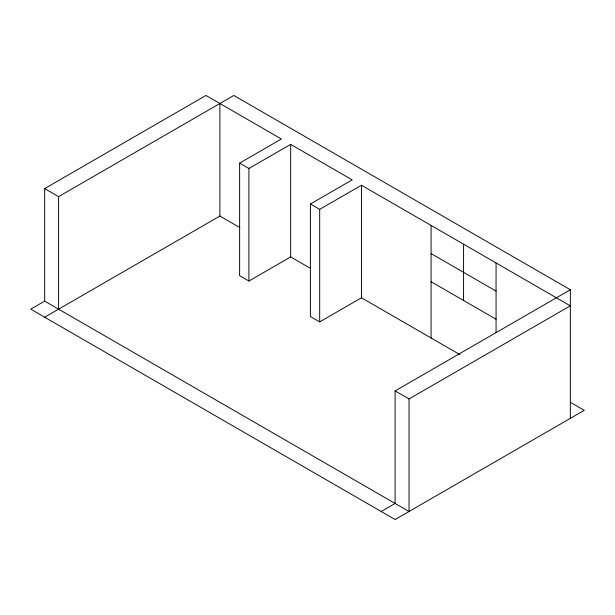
<?xml version="1.0" encoding="UTF-8"?>
<svg xmlns="http://www.w3.org/2000/svg" width="615" height="615" viewBox="0 0 615 615"><rect width="100%" height="100%" fill="white"/><g stroke="black" fill="none" stroke-linecap="round" stroke-linejoin="round"><path stroke-width="0.92" d="M459.866 354.601L361.459 297.783L319.685 321.906L310.398 316.548L310.398 203.996L319.685 209.354L361.459 185.238L570.328 305.824L409.037 398.943L409.037 511.496L44.672 301.135L44.672 188.582L205.964 95.463L281.393 139.013L239.619 163.129L239.619 275.681L248.898 281.04L290.672 256.924L310.621 268.44M44.672 188.582L58.602 196.623L233.815 95.463L570.328 289.75L570.328 418.377M239.619 163.129L248.898 168.487L290.672 144.371L352.172 179.88L310.398 203.996M44.672 301.135L30.75 309.176L395.107 519.537L584.25 410.336L570.328 402.295M44.672 317.217L219.893 216.057L239.835 227.573M381.185 511.496L395.107 503.454L395.107 390.909L570.328 289.75M431.077 253.572L496.059 291.087M431.077 281.708L496.059 319.223M395.107 390.909L409.037 398.943M496.059 262.951L496.059 332.577M463.572 244.193L463.572 300.466M431.077 225.428L431.077 337.981M361.459 185.238L361.459 297.783M319.685 209.354L319.685 321.906M290.672 144.371L290.672 256.924M248.898 168.487L248.898 281.04M219.893 103.504L219.893 216.057M58.602 196.623L58.602 309.176"/></g></svg>
